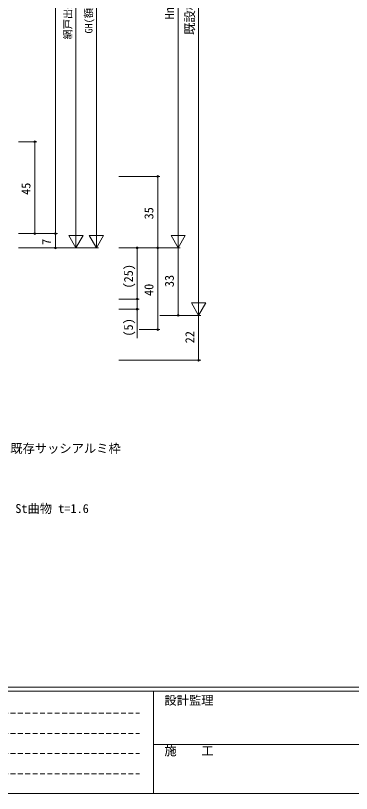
# Model space of a CAD drawing. Units: millimetres, scale not verified. Extents: x -567 to 567, y -403 to 403.
# Drawn here: x -262.1 to -97.9, y -403 to -22.3 of the extents above; entities that cross this region are included whole.
import ezdxf
from ezdxf.enums import TextEntityAlignment as Align

# ---------------------------------------------------------------- set-up
doc = ezdxf.new("R2010")
doc.units = ezdxf.units.MM
doc.header["$LTSCALE"] = 2
doc.linetypes.add('DASHED1', pattern=[1.8, 1.2, -0.6])
doc.layers.add('0-7_YSS_K', color=6, linetype='Continuous', lineweight=9)
doc.layers.add('0-9_YSS_KE', color=7, linetype='Continuous', lineweight=9)
doc.styles.add('ＭＳ ゴシック', font='')
doc.styles.get('ＭＳ ゴシック').set_extended_font_data('MS Gothic')

msp = doc.modelspace()

# ---------------------------------------------------------------- linework, layer by layer
at = {"layer": '0-7_YSS_K'}
for p, q in [((-172.619, 129.999), (-172.619, -161.997)), ((-242.619, 106.999), (-242.619, -129)), ((-232.619, 106.999), (-232.619, -129.001)), ((-222.619, 108), (-222.619, -129)), ((-182.619, 106.999), (-182.619, -128.997)), ((-260.72, -84), (-251.719, -84)), ((-252.719, -84), (-252.719, -129)), ((-211.619, -100.997), (-191.619, -100.997)), ((-192.619, -135.997), (-192.619, -100.997)), ((-232.619, -136.001), (-232.619, -123.877)), ((-222.619, -136), (-222.619, -123.876)), ((-182.619, -135.997), (-182.619, -123.872)), ((-260.721, -129), (-251.719, -129)), ((-260.721, -129), (-241.619, -129)), ((-260.721, -129), (-241.619, -129)), ((-242.619, -129), (-242.619, -136)), ((-232.619, -136.001), (-236.119, -129.939)), ((-229.119, -129.939), (-236.119, -129.939)), ((-232.619, -136.001), (-229.119, -129.939)), ((-222.619, -136), (-226.119, -129.938)), ((-219.119, -129.938), (-226.119, -129.938)), ((-222.619, -136), (-219.119, -129.938)), ((-182.619, -135.997), (-186.119, -129.935)), ((-179.119, -129.935), (-186.119, -129.935)), ((-182.619, -135.997), (-179.119, -129.935)), ((-260.721, -136), (-241.619, -136)), ((-260.721, -136), (-221.619, -136)), ((-260.721, -136.001), (-231.619, -136.001)), ((-211.619, -135.997), (-181.619, -135.997)), ((-211.619, -135.997), (-201.619, -135.997)), ((-211.619, -135.997), (-181.619, -135.997)), ((-211.619, -135.997), (-191.619, -135.997)), ((-211.619, -135.997), (-191.619, -135.997)), ((-202.619, -160.997), (-202.619, -135.997)), ((-192.619, -175.997), (-192.619, -135.997)), ((-182.619, -135.997), (-182.619, -168.997)), ((-172.619, -168.997), (-172.619, -156.872)), ((-211.619, -160.997), (-201.619, -160.997)), ((-211.619, -160.997), (-201.619, -160.997)), ((-172.619, -168.997), (-176.119, -162.935)), ((-169.119, -162.935), (-176.119, -162.935)), ((-172.619, -168.997), (-169.119, -162.935)), ((-211.619, -165.997), (-201.619, -165.997)), ((-191.619, -168.997), (-171.619, -168.997)), ((-191.619, -168.997), (-181.619, -168.997)), ((-191.619, -168.997), (-171.619, -168.997)), ((-172.619, -190.997), (-172.619, -168.997)), ((-201.619, -175.997), (-191.619, -175.997)), ((-211.619, -190.997), (-171.619, -190.997))]:
    msp.add_line(p, q, dxfattribs=at)
msp.add_lwpolyline([(-202.619, -160.997), (-202.619, -165.997), (-202.619, -180.177)], dxfattribs=at)
for centre in [(-252.719, -84), (-192.619, -100.997), (-252.719, -129), (-242.619, -129), (-242.619, -129), (-242.619, -136), (-202.619, -135.997), (-192.619, -135.997), (-192.619, -135.997), (-202.619, -160.997), (-202.619, -165.997), (-182.619, -168.997), (-192.619, -175.997), (-172.619, -190.997)]:
    msp.add_circle(centre, 0.425, dxfattribs=at)
at = {"layer": '0-9_YSS_KE'}
for p, q in [((537.274, -351), (-562.726, -351)), ((483.274, -353), (-562.726, -353)), ((-194.726, -353), (-194.726, -403)), ((-194.726, -378.999), (-10.726, -378.999)), ((-562.726, -403), (483.274, -403))]:
    msp.add_line(p, q, dxfattribs=at)
at = {"layer": '0-9_YSS_KE', "linetype": 'DASHED1'}
for p, q in [((-556.157, -363.732), (-201.596, -363.732)), ((-556.157, -373.63), (-201.596, -373.63)), ((-556.157, -383.528), (-201.596, -383.528)), ((-556.157, -393.426), (-201.596, -393.426))]:
    msp.add_line(p, q, dxfattribs=at)

# ---------------------------------------------------------------- texts
at = {"layer": '0-7_YSS_K', "style": 'ＭＳ ゴシック'}
for s, height, p in [('網戸出来高MH=GH-1', 3.666, (-233.619, -33.934)), ('GH(額縁開口寸法)', 3.666, (-223.419, -31.034)), ('既設枠H寸法', 4.399, (-173.419, -31.679)), ('Hn=H-56', 4.399, (-183.419, -24.119)), ('45', 4.399, (-253.519, -110.02)), ('35', 4.399, (-193.419, -122.017)), ('7', 4.399, (-243.419, -134.525)), ('(25)', 4.399, (-203.419, -155.857)), ('33', 4.399, (-183.419, -155.167)), ('40', 4.399, (-193.419, -159.517)), ('(5)', 4.399, (-203.419, -179.377)), ('22', 4.399, (-173.419, -182.667))]:
    msp.add_text(s, height=height, rotation=90, dxfattribs=at).set_placement(p, align=Align.BOTTOM_LEFT)
for s, p in [('既存サッシアルミ枠', (-264.706, -237.637)), ('St曲物 t=1.6', (-262.251, -267.074))]:
    msp.add_text(s, height=4.399, dxfattribs=at).set_placement(p, align=Align.BOTTOM_LEFT)
at = {"layer": '0-9_YSS_KE', "style": 'ＭＳ ゴシック'}
for s, p in [('設計監理', (-189.341, -360.904)), ('施\u3000\u3000工', (-189.341, -385.649))]:
    msp.add_text(s, height=4.399, dxfattribs=at).set_placement(p, align=Align.BOTTOM_LEFT)

doc.saveas('drawing.dxf')
